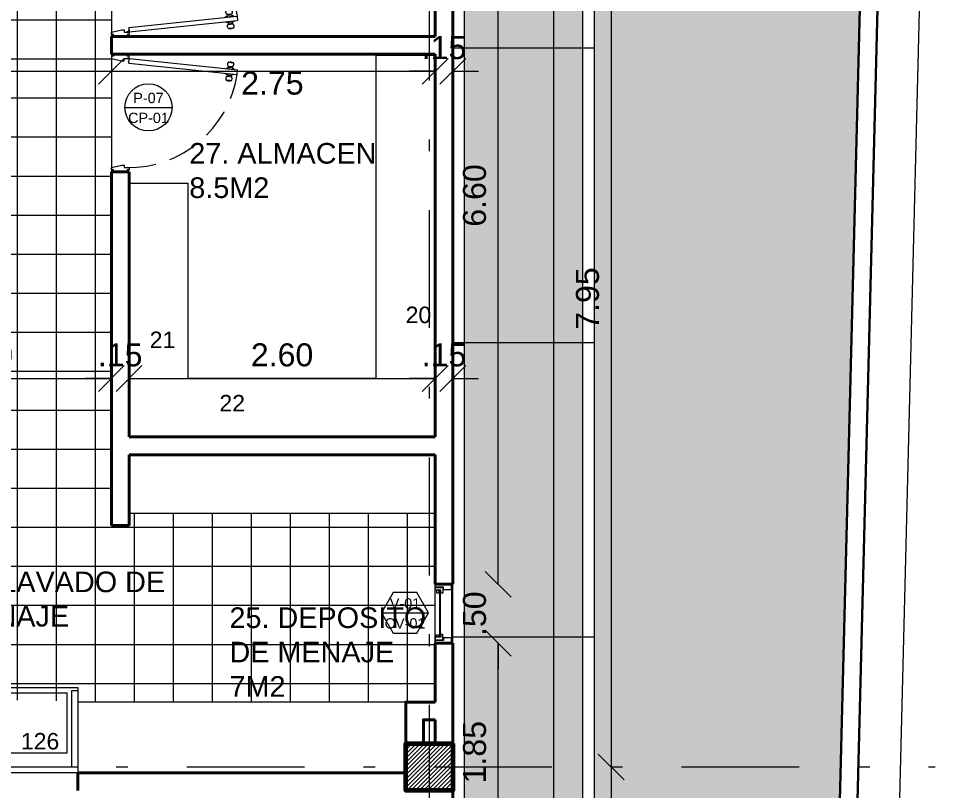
# Model space of a CAD drawing. Header units: inches. Extents: x 99003 to 99155, y 101852 to 101926.
# Drawn here: x 99051 to 99058.89, y 101903.2 to 101909.75 of the extents above; entities that cross this region are included whole.
import ezdxf
from ezdxf import colors
from ezdxf.entities.mleader import LeaderData, LeaderLine
from ezdxf.enums import TextEntityAlignment as Align
from ezdxf.math import Vec2, Vec3

# ---------------------------------------------------------------- set-up
doc = ezdxf.new("R2010")
doc.units = ezdxf.units.IN
doc.header["$MEASUREMENT"] = 0
doc.linetypes.add('DASHDOTX2', pattern=[2, 1, -0.5, 0, -0.5])
doc.linetypes.add('HIDDEN', pattern=[0.375, 0.25, -0.125])
for name, color, linetype, lineweight in [('5- 0.18 (muebles fijos)', 3, 'Continuous', 18), ('A-HTCH-253', 253, 'Continuous', 0), ('A_ACHU-1', 253, 'Continuous', 0), ('A_CARP-MAD', 46, 'Continuous', 18), ('A_CARP-MET', 126, 'Continuous', 18), ('A_COLS', 1, 'Continuous', 60), ('A_EJES', 75, 'DASHDOTX2', 5), ('A_MUEB-FIJO', 3, 'Continuous', 15), ('A_MURO', 7, 'Continuous', 40), ('A_MURO-ANTE', 7, 'Continuous', 30), ('A_PISO-ACHU', 251, 'Continuous', 0), ('A_PISO-GRAN', 250, 'Continuous', 0), ('A_PROY', 16, 'HIDDEN', 5), ('A_PUER', 134, 'Continuous', 18), ('A_TEXT', 154, 'Continuous', 0), ('A_TEXT-DIM', 54, 'Continuous', 13), ('A_TEXT-IDEN', 5, 'Continuous', 18), ('A_TEXT-NOTA', 53, 'Continuous', 20), ('A_VENT', 124, 'Continuous', 18), ('MOBILIARIO', 3, 'Continuous', 15), ('P-BAJA_APARTADO-v4$0$proyeccion', 3, 'Continuous', 0)]:
    doc.layers.add(name, color=color, linetype=linetype, lineweight=lineweight)
doc.layers.add('A_URBA-ANDN', color=7, linetype='Continuous', lineweight=15, true_color=0x259400)
doc.styles.add('ARIAL', font='arial.ttf')
doc.styles.add('DIM', font='arial.ttf')
doc.dimstyles.new('BAN_REP_1-125', dxfattribs={"dimtxt": 0.195, "dimasz": 0.2188, "dimexe": 0.15, "dimexo": 0.03, "dimgap": 0.1, "dimtad": 1, "dimzin": 4, "dimdsep": 46, "dimtxsty": 'ARIAL', "dimblk": 'OBLIQUE', "dimcen": 0.1, "dimse1": 1, "dimse2": 1, "dimclrd": 256, "dimclre": 256, "dimclrt": 256, "dimadec": 0, "dimazin": 0, "dimtfac": 1, "dimtix": 1, "dimtofl": 0, "dimtmove": 1, "dimatfit": 3, "dimldrblk": 'OPEN90', "dimfxl": 1, "dimtolj": 1, "dimtzin": 0, "dimlwd": -1, "dimlwe": -1, "dimarcsym": 0})

# ---------------------------------------------------------------- blocks, each defined once
blk = doc.blocks.new('puerta mad 1mt')
at = {"layer": '5- 0.18 (muebles fijos)'}
blk.add_line((0.1553, 0.9898), (0.1553, 0.9898), dxfattribs=at)
at = {"layer": 'A_ACHU-1'}
for p, q in [((0.0509, 0.934), (0.0535, 0.9595)), ((0.0842, 0.9161), (0.0884, 0.9559)), ((0.0978, 0.9502), (0.0879, 0.9512)), ((0.0944, 0.9176), (0.098, 0.9524)), ((0.101, 0.9521), (0.098, 0.9524)), ((0.1118, 0.9685), (0.101, 0.9521)), ((0.1045, 0.8989), (0.1118, 0.9685)), ((0.1148, 0.9682), (0.1118, 0.9685)), ((0.1148, 0.9682), (0.1118, 0.9685)), ((0.1483, 0.8943), (0.1556, 0.964)), ((0.1526, 0.9643), (0.1556, 0.964)), ((0.1526, 0.9643), (0.1556, 0.964)), ((0.1556, 0.964), (0.1628, 0.9456)), ((0.1717, 0.907), (0.1759, 0.9468)), ((0.0483, 0.9343), (0.0494, 0.9455)), ((0.0483, 0.9343), (0.0509, 0.934)), ((0.0494, 0.9455), (0.0521, 0.9453)), ((0.0494, 0.9197), (0.0509, 0.934)), ((0.0946, 0.9197), (0.0847, 0.9208)), ((0.0973, 0.9173), (0.0944, 0.9176)), ((0.1045, 0.8989), (0.0973, 0.9173)), ((0.1075, 0.8986), (0.1045, 0.8989)), ((0.1453, 0.8946), (0.1483, 0.8943)), ((0.1483, 0.8943), (0.1591, 0.9108)), ((0.1591, 0.9108), (0.162, 0.9105)), ((0.162, 0.9105), (0.1657, 0.9453)), ((0.1623, 0.9127), (0.1722, 0.9116)), ((0.1628, 0.9456), (0.1657, 0.9453)), ((0.1654, 0.9431), (0.1754, 0.9421)), ((0.2065, 0.9033), (0.208, 0.9176)), ((0.208, 0.9176), (0.2107, 0.9431)), ((0.2107, 0.9173), (0.208, 0.9176)), ((0.2118, 0.9286), (0.2092, 0.9289)), ((0.2107, 0.9173), (0.2118, 0.9286)), ((0.0213, 0.057), (0.0199, 0.057)), ((0.0214, 0.0735), (0.0213, 0.057)), ((0.0214, 0.0735), (0.0218, 0.0785)), ((0.0215, 0.0755), (0.038, 0.0741)), ((0.0216, 0.0765), (0.0307, 0.0757)), ((0.0381, 0.0751), (0.038, 0.0741))]:
    blk.add_line(p, q, dxfattribs=at)
blk.add_circle((0.0215, 0.075), 0.00188, dxfattribs=at)
for centre, radius, start, end in [((-0.0402, 0.9492), 0.0943, 341.79754, 6.27538), ((0.0692, 0.9411), 0.0242, 37.63928, 130.43364), ((0.1916, 0.9284), 0.0242, 37.63928, 130.43364), ((0.0685, 0.9345), 0.0242, 217.63928, 310.43364), ((0.1909, 0.9217), 0.0242, 217.63928, 310.43364), ((0.3003, 0.9136), 0.0943, 161.79754, 186.27538), ((0.0215, 0.075), 0.000938, 85, 265), ((0.0215, 0.075), 0.000937, 265, 85)]:
    blk.add_arc(centre, radius, start, end, dxfattribs=at)
at = {"layer": 'A_CARP-MAD'}
for points in [[(-0.017, -0.058), (0, -0.058), (0, -0.075), (0.02, -0.075), (0.04, 0.015), (0.04, 0.035), (0.02, 0.035), (0.02, 0.075), (0, 0.075), (0, 0.058), (-0.017, 0.058)], [(0.983, -0.058), (0.966, -0.058), (0.966, -0.075), (0.946, -0.075), (0.926, 0.015), (0.926, 0.035), (0.946, 0.035), (0.946, 0.075), (0.966, 0.075), (0.966, 0.058), (0.983, 0.058)]]:
    blk.add_lwpolyline(points, close=True, dxfattribs=at)
at = {"layer": 'A_PROY'}
blk.add_arc((0.0162, 0.0728), 0.9299, 358.90252, 81.38744, dxfattribs=at)
at = {"layer": 'A_PUER'}
for p, q in [((0.0216, 0.0765), (0.1176, 0.9956)), ((0.0595, 0.0732), (0.1555, 0.9923)), ((0.1555, 0.9923), (0.1176, 0.9956)), ((0.0595, 0.0732), (0.0216, 0.0765))]:
    blk.add_line(p, q, dxfattribs=at)
blk = doc.blocks.new('*U766')
at = {"layer": 'A_CARP-MAD'}
blk.add_lwpolyline([(0.1397, -0.0466), (0.0701, -0.0466), (0.0701, -0.0232), (0, -0.0232), (0, 0), (0.1397, 0)], dxfattribs=at)
for points in [[(0, -0.0279), (0.0652, -0.0279), (0.0652, -0.0744), (0.0479, -0.0744), (0.0479, -0.0511), (0, -0.0511)], [(0, -0.0279), (0.0652, -0.0279), (0.0652, -0.0744), (0.0479, -0.0744), (0.0479, -0.0511), (0, -0.0511)], [(0.0333, -0.0713), (0.0333, -0.0538), (0.0104, -0.0538), (0.0104, -0.0713)], [(0, -0.4721), (0.0652, -0.4721), (0.0652, -0.4256), (0.0479, -0.4256), (0.0479, -0.4489), (0, -0.4489)], [(0, -0.4768), (0, -0.5), (0.1397, -0.5), (0.1397, -0.4534), (0.0701, -0.4534), (0.0701, -0.4768)], [(0.0333, -0.4287), (0.0333, -0.4462), (0.0104, -0.4462), (0.0104, -0.4287)]]:
    blk.add_lwpolyline(points, close=True, dxfattribs=at)
at = {"layer": 'A_CARP-MET'}
blk.add_line((0.1397, -0.0466), (0.1397, 0), dxfattribs=at)
blk.add_lwpolyline([(0.0333, -0.0713), (0.0333, -0.0538), (0.0104, -0.0538), (0.0104, -0.0713)], close=True, dxfattribs=at)
at = {"layer": 'A_VENT'}
for p, q in [((0, -0.5), (0, 0)), ((0.1397, 0), (0.1397, -0.5))]:
    blk.add_line(p, q, dxfattribs=at)
blk.add_lwpolyline([(0.0361, -0.0538), (0.0361, -0.4462), (0.0454, -0.4462), (0.0454, -0.0538)], close=True, dxfattribs=at)
blk = doc.blocks.new('PI-70-flat-1')
at = {"color": 2}
for p, q in [((53.4, -46.3), (99.6, -694.7)), ((99.6, -694.7), (49.7, -698.2))]:
    blk.add_line(p, q, dxfattribs=at)
blk = doc.blocks.new('MV-120-7-flat-1')
at = {"color": 3}
for p, q in [((-1197, -85.3), (0, 0)), ((0, 0), (12.1, -169.6)), ((-1145.4, -808.4), (-1197, -85.3)), ((48.3, -678.3), (51.5, -723.2)), ((51.5, -723.2), (-1145.4, -808.4))]:
    blk.add_line(p, q, dxfattribs=at)
at = {"color": 2}
for p, q in [((-36.3, -52.7), (-1193.4, -135.1)), ((-27.8, -172.4), (-36.3, -52.7)), ((12.1, -169.6), (-1095.1, -248.5)), ((-1095.1, -248.5), (-1058.9, -757.2)), ((48.3, -678.3), (-1058.9, -757.2))]:
    blk.add_line(p, q, dxfattribs=at)
blk = doc.blocks.new('_Oblique')
at = {"color": 0, "linetype": 'ByBlock', "lineweight": -2}
blk.add_line((-0.5, -0.5), (0.5, 0.5), dxfattribs=at)
blk = doc.blocks.new('*D184')
at = {"layer": 'A_TEXT-DIM', "transparency": 16777216}
blk.add_line((99045.3422, 101909.3037), (99051.7922, 101909.3037), dxfattribs=at)
at = {"layer": 'DEFPOINTS', "color": 0, "transparency": 16777216}
for p in [(99045.3422, 101909.5548), (99051.7922, 101909.5244), (99051.7922, 101909.3037)]:
    blk.add_point(p, dxfattribs=at)
at = {"layer": 'A_TEXT-DIM', "transparency": 16777216, "xscale": 0.2188, "yscale": 0.2188, "zscale": 0.2188, "rotation": 180}
blk.add_blockref('_Oblique', (99045.3422, 101909.3037), dxfattribs=at)
at = {"layer": 'A_TEXT-DIM', "transparency": 16777216, "xscale": 0.2188, "yscale": 0.2188, "zscale": 0.2188}
blk.add_blockref('_Oblique', (99051.7922, 101909.3037), dxfattribs=at)
at = {"layer": 'A_TEXT-DIM', "transparency": 16777216, "insert": (99048.5672, 101909.5033), "char_height": 0.195, "attachment_point": 5, "style": 'ARIAL'}
blk.add_mtext('\\A1;6.45', dxfattribs=at)
blk = doc.blocks.new('_Open90')
at = {"color": 0, "linetype": 'ByBlock', "lineweight": -2}
for p, q in [((-0.5, 0.5), (0, 0)), ((0, 0), (-1, 0)), ((0, 0), (-0.5, -0.5))]:
    blk.add_line(p, q, dxfattribs=at)
blk = doc.blocks.new('*D185')
at = {"layer": 'A_TEXT-DIM', "transparency": 16777216}
blk.add_line((99051.7922, 101909.3037), (99054.5423, 101909.3037), dxfattribs=at)
at = {"layer": 'DEFPOINTS', "color": 0, "transparency": 16777216}
for p in [(99051.7922, 101909.5244), (99054.5423, 101909.3037), (99054.5423, 101909.2605)]:
    blk.add_point(p, dxfattribs=at)
at = {"layer": 'A_TEXT-DIM', "transparency": 16777216, "xscale": 0.2188, "yscale": 0.2188, "zscale": 0.2188, "rotation": 180}
blk.add_blockref('_Oblique', (99051.7922, 101909.3037), dxfattribs=at)
at = {"layer": 'A_TEXT-DIM', "transparency": 16777216, "xscale": 0.2188, "yscale": 0.2188, "zscale": 0.2188}
blk.add_blockref('_Oblique', (99054.5423, 101909.3037), dxfattribs=at)
at = {"layer": 'A_TEXT-DIM', "transparency": 16777216, "insert": (99053.1599, 101909.2018), "char_height": 0.195, "attachment_point": 5, "style": 'ARIAL'}
blk.add_mtext('\\A1;2.75', dxfattribs=at)
blk = doc.blocks.new('*D186')
at = {"layer": 'A_TEXT-DIM', "transparency": 16777216}
for p, q in [((99054.5423, 101909.3037), (99054.3235, 101909.3037)), ((99054.6922, 101909.3037), (99054.911, 101909.3037))]:
    blk.add_line(p, q, dxfattribs=at)
at = {"layer": 'DEFPOINTS', "color": 0, "transparency": 16777216}
for p in [(99054.5423, 101909.2605), (99054.6922, 101909.3037), (99054.6922, 101909.2605)]:
    blk.add_point(p, dxfattribs=at)
at = {"layer": 'A_TEXT-DIM', "transparency": 16777216, "xscale": 0.2188, "yscale": 0.2188, "zscale": 0.2188}
blk.add_blockref('_Oblique', (99054.5423, 101909.3037), dxfattribs=at)
at = {"layer": 'A_TEXT-DIM', "transparency": 16777216, "xscale": 0.2188, "yscale": 0.2188, "zscale": 0.2188, "rotation": 180}
blk.add_blockref('_Oblique', (99054.6922, 101909.3037), dxfattribs=at)
at = {"layer": 'A_TEXT-DIM', "transparency": 16777216, "insert": (99054.6173, 101909.5033), "char_height": 0.195, "attachment_point": 5, "style": 'ARIAL'}
blk.add_mtext('\\A1;.15', dxfattribs=at)
blk = doc.blocks.new('*D212')
at = {"layer": 'A_TEXT-DIM', "transparency": 16777216}
blk.add_line((99049.5923, 101906.6958), (99051.7922, 101906.6958), dxfattribs=at)
at = {"layer": 'DEFPOINTS', "color": 0, "transparency": 16777216}
for p in [(99051.7922, 101906.6958), (99049.5923, 101906.3859), (99051.7922, 101905.8612)]:
    blk.add_point(p, dxfattribs=at)
at = {"layer": 'A_TEXT-DIM', "transparency": 16777216, "xscale": 0.2188, "yscale": 0.2188, "zscale": 0.2188, "rotation": 180}
blk.add_blockref('_Oblique', (99049.5923, 101906.6958), dxfattribs=at)
at = {"layer": 'A_TEXT-DIM', "transparency": 16777216, "xscale": 0.2188, "yscale": 0.2188, "zscale": 0.2188}
blk.add_blockref('_Oblique', (99051.7922, 101906.6958), dxfattribs=at)
at = {"layer": 'A_TEXT-DIM', "transparency": 16777216, "insert": (99050.6923, 101906.8954), "char_height": 0.195, "attachment_point": 5, "style": 'ARIAL'}
blk.add_mtext('\\A1;2.20', dxfattribs=at)
blk = doc.blocks.new('*D213')
at = {"layer": 'A_TEXT-DIM', "transparency": 16777216}
for p, q in [((99051.7922, 101906.6958), (99051.5734, 101906.6958)), ((99051.9422, 101906.6958), (99052.161, 101906.6958))]:
    blk.add_line(p, q, dxfattribs=at)
at = {"layer": 'DEFPOINTS', "color": 0, "transparency": 16777216}
for p in [(99051.9422, 101906.6958), (99051.7922, 101905.8612), (99051.9422, 101905.9092)]:
    blk.add_point(p, dxfattribs=at)
at = {"layer": 'A_TEXT-DIM', "transparency": 16777216, "xscale": 0.2188, "yscale": 0.2188, "zscale": 0.2188}
blk.add_blockref('_Oblique', (99051.7922, 101906.6958), dxfattribs=at)
at = {"layer": 'A_TEXT-DIM', "transparency": 16777216, "xscale": 0.2188, "yscale": 0.2188, "zscale": 0.2188, "rotation": 180}
blk.add_blockref('_Oblique', (99051.9422, 101906.6958), dxfattribs=at)
at = {"layer": 'A_TEXT-DIM', "transparency": 16777216, "insert": (99051.8672, 101906.8954), "char_height": 0.195, "attachment_point": 5, "style": 'ARIAL'}
blk.add_mtext('\\A1;.15', dxfattribs=at)
blk = doc.blocks.new('*D214')
at = {"layer": 'A_TEXT-DIM', "transparency": 16777216}
blk.add_line((99051.9422, 101906.6958), (99054.5422, 101906.6958), dxfattribs=at)
at = {"layer": 'DEFPOINTS', "color": 0, "transparency": 16777216}
for p in [(99054.5422, 101906.6958), (99054.5422, 101906.3156), (99051.9422, 101905.9092)]:
    blk.add_point(p, dxfattribs=at)
at = {"layer": 'A_TEXT-DIM', "transparency": 16777216, "xscale": 0.2188, "yscale": 0.2188, "zscale": 0.2188, "rotation": 180}
blk.add_blockref('_Oblique', (99051.9422, 101906.6958), dxfattribs=at)
at = {"layer": 'A_TEXT-DIM', "transparency": 16777216, "xscale": 0.2188, "yscale": 0.2188, "zscale": 0.2188}
blk.add_blockref('_Oblique', (99054.5422, 101906.6958), dxfattribs=at)
at = {"layer": 'A_TEXT-DIM', "transparency": 16777216, "insert": (99053.2422, 101906.8954), "char_height": 0.195, "attachment_point": 5, "style": 'ARIAL'}
blk.add_mtext('\\A1;2.60', dxfattribs=at)
blk = doc.blocks.new('*D215')
at = {"layer": 'A_TEXT-DIM', "transparency": 16777216}
for p, q in [((99054.5422, 101906.6958), (99054.3234, 101906.6958)), ((99054.6922, 101906.6958), (99054.911, 101906.6958))]:
    blk.add_line(p, q, dxfattribs=at)
at = {"layer": 'DEFPOINTS', "color": 0, "transparency": 16777216}
for p in [(99054.6922, 101906.6958), (99054.5422, 101906.3156), (99054.6922, 101906.3156)]:
    blk.add_point(p, dxfattribs=at)
at = {"layer": 'A_TEXT-DIM', "transparency": 16777216, "xscale": 0.2188, "yscale": 0.2188, "zscale": 0.2188}
blk.add_blockref('_Oblique', (99054.5422, 101906.6958), dxfattribs=at)
at = {"layer": 'A_TEXT-DIM', "transparency": 16777216, "xscale": 0.2188, "yscale": 0.2188, "zscale": 0.2188, "rotation": 180}
blk.add_blockref('_Oblique', (99054.6922, 101906.6958), dxfattribs=at)
at = {"layer": 'A_TEXT-DIM', "transparency": 16777216, "insert": (99054.6172, 101906.8954), "char_height": 0.195, "attachment_point": 5, "style": 'ARIAL'}
blk.add_mtext('\\A1;.15', dxfattribs=at)
blk = doc.blocks.new('*D320')
at = {"layer": 'A_TEXT-DIM', "transparency": 16777216}
blk.add_line((99049.9188, 101898.3493), (99049.9188, 101903.3491), dxfattribs=at)
at = {"layer": 'DEFPOINTS', "color": 0, "transparency": 16777216}
for p in [(99049.9188, 101903.3491), (99051.2459, 101903.3491), (99051.7923, 101898.3493)]:
    blk.add_point(p, dxfattribs=at)
at = {"layer": 'A_TEXT-DIM', "transparency": 16777216, "xscale": 0.2188, "yscale": 0.2188, "zscale": 0.2188}
for p, rotation in [((99049.9188, 101903.3491), 90), ((99049.9188, 101898.3493), 270)]:
    blk.add_blockref('_Oblique', p, dxfattribs=dict(at, rotation=rotation))
at = {"layer": 'A_TEXT-DIM', "transparency": 16777216, "insert": (99049.7193, 101900.8492), "char_height": 0.195, "attachment_point": 5, "rotation": 90, "style": 'ARIAL'}
blk.add_mtext('\\A1;5.00', dxfattribs=at)
blk = doc.blocks.new('*D321')
at = {"layer": 'A_TEXT-DIM', "transparency": 16777216}
blk.add_line((99049.9188, 101903.3491), (99049.9188, 101903.9494), dxfattribs=at)
at = {"layer": 'DEFPOINTS', "color": 0, "transparency": 16777216}
for p in [(99049.9188, 101903.9494), (99051.5711, 101903.9494), (99051.2459, 101903.3491)]:
    blk.add_point(p, dxfattribs=at)
at = {"layer": 'A_TEXT-DIM', "transparency": 16777216, "xscale": 0.2188, "yscale": 0.2188, "zscale": 0.2188}
for p, rotation in [((99049.9188, 101903.9494), 90), ((99049.9188, 101903.3491), 270)]:
    blk.add_blockref('_Oblique', p, dxfattribs=dict(at, rotation=rotation))
at = {"layer": 'A_TEXT-DIM', "transparency": 16777216, "insert": (99049.7193, 101903.6493), "char_height": 0.195, "attachment_point": 5, "rotation": 90, "style": 'ARIAL'}
blk.add_mtext('\\A1;.60', dxfattribs=at)
blk = doc.blocks.new('*D322')
at = {"layer": 'A_TEXT-DIM', "transparency": 16777216}
blk.add_line((99049.9188, 101903.9494), (99049.9188, 101905.4494), dxfattribs=at)
at = {"layer": 'DEFPOINTS', "color": 0, "transparency": 16777216}
for p in [(99049.5923, 101905.4494), (99049.9188, 101905.4494), (99051.5711, 101903.9494)]:
    blk.add_point(p, dxfattribs=at)
at = {"layer": 'A_TEXT-DIM', "transparency": 16777216, "xscale": 0.2188, "yscale": 0.2188, "zscale": 0.2188}
for p, rotation in [((99049.9188, 101905.4494), 90), ((99049.9188, 101903.9494), 270)]:
    blk.add_blockref('_Oblique', p, dxfattribs=dict(at, rotation=rotation))
at = {"layer": 'A_TEXT-DIM', "transparency": 16777216, "insert": (99049.7193, 101904.6994), "char_height": 0.195, "attachment_point": 5, "rotation": 90, "style": 'ARIAL'}
blk.add_mtext('\\A1;1.50', dxfattribs=at)
blk = doc.blocks.new('*D336')
at = {"layer": 'A_TEXT-DIM', "transparency": 16777216}
blk.add_line((99055.0769, 101902.5993), (99055.0769, 101904.4494), dxfattribs=at)
at = {"layer": 'DEFPOINTS', "color": 0, "transparency": 16777216}
for p in [(99054.6512, 101904.4494), (99055.0769, 101904.4494), (99054.6392, 101902.5993)]:
    blk.add_point(p, dxfattribs=at)
at = {"layer": 'A_TEXT-DIM', "transparency": 16777216, "xscale": 0.2188, "yscale": 0.2188, "zscale": 0.2188}
for p, rotation in [((99055.0769, 101904.4494), 90), ((99055.0769, 101902.5993), 270)]:
    blk.add_blockref('_Oblique', p, dxfattribs=dict(at, rotation=rotation))
at = {"layer": 'A_TEXT-DIM', "transparency": 16777216, "insert": (99054.8774, 101903.5244), "char_height": 0.195, "attachment_point": 5, "rotation": 90, "style": 'ARIAL'}
blk.add_mtext('\\A1;1.85', dxfattribs=at)
blk = doc.blocks.new('*D337')
at = {"layer": 'A_TEXT-DIM', "transparency": 16777216}
for p, q in [((99055.0769, 101904.9494), (99055.0769, 101905.1682)), ((99055.0769, 101904.4494), (99055.0769, 101904.2306))]:
    blk.add_line(p, q, dxfattribs=at)
at = {"layer": 'DEFPOINTS', "color": 0, "transparency": 16777216}
for p in [(99054.6512, 101904.9494), (99055.0769, 101904.9494), (99054.6512, 101904.4494)]:
    blk.add_point(p, dxfattribs=at)
at = {"layer": 'A_TEXT-DIM', "transparency": 16777216, "xscale": 0.2188, "yscale": 0.2188, "zscale": 0.2188}
for p, rotation in [((99055.0769, 101904.9494), 270), ((99055.0769, 101904.4494), 90)]:
    blk.add_blockref('_Oblique', p, dxfattribs=dict(at, rotation=rotation))
at = {"layer": 'A_TEXT-DIM', "transparency": 16777216, "insert": (99054.8774, 101904.6994), "char_height": 0.195, "attachment_point": 5, "rotation": 90, "style": 'ARIAL'}
blk.add_mtext('\\A1;.50', dxfattribs=at)
blk = doc.blocks.new('*D338')
at = {"layer": 'A_TEXT-DIM', "transparency": 16777216}
blk.add_line((99055.0769, 101904.9494), (99055.0769, 101911.5494), dxfattribs=at)
at = {"layer": 'DEFPOINTS', "color": 0, "transparency": 16777216}
for p in [(99054.6172, 101911.5494, -1193.422), (99055.0769, 101911.5494), (99054.6512, 101904.9494)]:
    blk.add_point(p, dxfattribs=at)
at = {"layer": 'A_TEXT-DIM', "transparency": 16777216, "xscale": 0.2188, "yscale": 0.2188, "zscale": 0.2188}
for p, rotation in [((99055.0769, 101911.5494), 90), ((99055.0769, 101904.9494), 270)]:
    blk.add_blockref('_Oblique', p, dxfattribs=dict(at, rotation=rotation))
at = {"layer": 'A_TEXT-DIM', "transparency": 16777216, "insert": (99054.8774, 101908.2494), "char_height": 0.195, "attachment_point": 5, "rotation": 90, "style": 'ARIAL'}
blk.add_mtext('\\A1;6.60', dxfattribs=at)
blk = doc.blocks.new('*D343')
at = {"layer": 'A_TEXT-DIM', "transparency": 16777216}
blk.add_line((99055.5506, 101884.7554), (99055.5506, 101918.7494), dxfattribs=at)
at = {"layer": 'DEFPOINTS', "color": 0, "transparency": 16777216}
for p in [(99054.6922, 101918.7494), (99055.5506, 101918.7494), (99054.6923, 101884.7554)]:
    blk.add_point(p, dxfattribs=at)
at = {"layer": 'A_TEXT-DIM', "transparency": 16777216, "xscale": 0.2188, "yscale": 0.2188, "zscale": 0.2188}
for p, rotation in [((99055.5506, 101918.7494), 90), ((99055.5506, 101884.7554), 270)]:
    blk.add_blockref('_Oblique', p, dxfattribs=dict(at, rotation=rotation))
at = {"layer": 'A_TEXT-DIM', "transparency": 16777216, "insert": (99055.3509, 101901.7524), "char_height": 0.195, "attachment_point": 5, "rotation": 90, "style": 'ARIAL'}
blk.add_mtext('\\A1;33.99', dxfattribs=at)
blk = doc.blocks.new('*D345')
at = {"layer": 'A_TEXT-DIM', "transparency": 16777216}
blk.add_line((99056.0365, 101911.3495), (99056.0365, 101903.3994), dxfattribs=at)
at = {"layer": 'DEFPOINTS', "color": 0, "transparency": 16777216}
for p in [(99055.8701, 101911.3495), (99056.0365, 101903.3994), (99056.2986, 101903.3994)]:
    blk.add_point(p, dxfattribs=at)
at = {"layer": 'A_TEXT-DIM', "transparency": 16777216, "xscale": 0.2188, "yscale": 0.2188, "zscale": 0.2188}
for p, rotation in [((99056.0365, 101911.3495), 90), ((99056.0365, 101903.3994), 270)]:
    blk.add_blockref('_Oblique', p, dxfattribs=dict(at, rotation=rotation))
at = {"layer": 'A_TEXT-DIM', "transparency": 16777216, "insert": (99055.837, 101907.3745), "char_height": 0.195, "attachment_point": 5, "rotation": 90, "style": 'ARIAL'}
blk.add_mtext('\\A1;7.95', dxfattribs=at)
blk = doc.blocks.new('*D346')
at = {"layer": 'A_TEXT-DIM', "transparency": 16777216}
blk.add_line((99056.0365, 101903.3994), (99056.0365, 101895.7912), dxfattribs=at)
at = {"layer": 'DEFPOINTS', "color": 0, "transparency": 16777216}
for p in [(99056.2986, 101903.3994), (99056.0365, 101895.7912), (99056.4056, 101895.7912)]:
    blk.add_point(p, dxfattribs=at)
at = {"layer": 'A_TEXT-DIM', "transparency": 16777216, "xscale": 0.2188, "yscale": 0.2188, "zscale": 0.2188}
for p, rotation in [((99056.0365, 101903.3994), 90), ((99056.0365, 101895.7912), 270)]:
    blk.add_blockref('_Oblique', p, dxfattribs=dict(at, rotation=rotation))
at = {"layer": 'A_TEXT-DIM', "transparency": 16777216, "insert": (99055.837, 101899.5953), "char_height": 0.195, "attachment_point": 5, "rotation": 90, "style": 'ARIAL'}
blk.add_mtext('\\A1;7.61', dxfattribs=at)
blk = doc.blocks.new('*D384')
at = {"layer": 'A_TEXT-DIM', "transparency": 16777216}
blk.add_line((99058.9542, 101921.7405), (99057.947, 101881.7465), dxfattribs=at)
at = {"layer": 'DEFPOINTS', "color": 0, "transparency": 16777216}
for p in [(99058.5987, 101921.7494), (99057.5914, 101881.7554), (99057.947, 101881.7465)]:
    blk.add_point(p, dxfattribs=at)
at = {"layer": 'A_TEXT-DIM', "transparency": 16777216, "xscale": 0.2188, "yscale": 0.2188, "zscale": 0.2188}
for p, rotation in [((99058.9542, 101921.7405), 88.55737407940303), ((99057.947, 101881.7465), 268.557374079403)]:
    blk.add_blockref('_Oblique', p, dxfattribs=dict(at, rotation=rotation))
at = {"layer": 'A_TEXT-DIM', "transparency": 16777216, "insert": (99058.2511, 101901.7485), "char_height": 0.195, "attachment_point": 5, "rotation": 88.55737, "style": 'ARIAL'}
blk.add_mtext('\\A1;40.01', dxfattribs=at)
blk = doc.blocks.new('_Open30')
at = {"color": 0, "linetype": 'ByBlock', "lineweight": -2}
for p, q in [((-1, 0.268), (0, 0)), ((0, 0), (-1, -0.268)), ((0, 0), (-1, 0))]:
    blk.add_line(p, q, dxfattribs=at)
blk = doc.blocks.new('A$C004831D2')
at = {"layer": 'A_MUEB-FIJO'}
blk.add_lwpolyline([(8.45, 5.84), (8.95, 5.84), (8.95, 2.6), (6.35, 2.6), (6.35, 4.7557), (6.85, 4.7557), (6.85, 3.1), (8.45, 3.1)], close=True, dxfattribs=at)
blk = doc.blocks.new('A$C102E0823')
blk.add_blockref('A$C004831D2', (0, 0))
blk = doc.blocks.new('DETALLE DE PUERTAS')
at = {"layer": 'A_TEXT-IDEN'}
blk.add_line((-0.2, 0), (0.2, 0), dxfattribs=at)
blk.add_circle((0, 0), 0.2, dxfattribs=at)
at = {"layer": 'A_TEXT-NOTA', "linetype": 'Continuous', "style": 'ARIAL'}
for tag, p in [('#_PUERTA', (0, 0.0361)), ('DETALLE#', (0, -0.1331))]:
    blk.add_attdef(tag, text='', height=0.0875, dxfattribs=at).set_placement(p, align=Align.CENTER)
blk = doc.blocks.new('DETALLE DE VENTANA')
at = {"layer": 'A_TEXT-IDEN'}
blk.add_line((-0.2, 0), (0.2, 0), dxfattribs=at)
blk.add_line((-0.2, 0), (0.2, 0), dxfattribs=at)
blk.add_lwpolyline([(-0.1, 0.1732), (-0.2, 0), (-0.1, -0.1732), (0.1, -0.1732), (0.2, 0), (0.1, 0.1732)], close=True, dxfattribs=at)
at = {"layer": 'A_TEXT-NOTA', "linetype": 'Continuous', "style": 'ARIAL'}
for tag, p in [('#_VENTANA', (0, 0.0361)), ('DETALLE#', (0, -0.1331))]:
    blk.add_attdef(tag, text='', height=0.0875, dxfattribs=at).set_placement(p, align=Align.CENTER)

msp = doc.modelspace()

# ---------------------------------------------------------------- hatches: boundary and pattern name
at = {"layer": 'A-HTCH-253', "ltscale": 0.333}
h = msp.add_hatch(color=256, dxfattribs=at)
h.dxf.hatch_style = 1
h.paths.add_polyline_path([(99055.7922, 101919.3994), (99054.7922, 101919.3994), (99054.7922, 101882.0054), (99055.7922, 101882.0054)])
at = {"layer": 'A_PISO-ACHU'}
h = msp.add_hatch(dxfattribs=at)
h.set_pattern_fill('ANSI31', color=256, scale=0.2)
h.set_pattern_definition([(45, (0, -2e-07), (-0.0176776695297, 0.0176776695297), [])])
h.paths.add_polyline_path([(99054.6922, 101918.7494), (99054.6922, 101918.3494), (99054.2922, 101918.3494), (99054.2922, 101918.7494)])
h.paths.add_polyline_path([(99054.6922, 101911.5494), (99054.6922, 101911.1494), (99054.2922, 101911.1494), (99054.2922, 101911.5494)])
h.paths.add_polyline_path([(99054.6922, 101903.5993), (99054.6922, 101903.1993), (99054.2922, 101903.1993), (99054.2922, 101903.5993)])
h.paths.add_polyline_path([(99045.1922, 101903.5994), (99045.1922, 101903.1994), (99045.5922, 101903.1994), (99045.5922, 101903.5994)])
h.paths.add_polyline_path([(99045.1922, 101911.5495), (99045.1922, 101911.1495), (99045.5922, 101911.1495), (99045.5922, 101911.5495)])
h.paths.add_polyline_path([(99045.1923, 101918.7494), (99045.1923, 101918.3494), (99045.5923, 101918.3494), (99045.5923, 101918.7494)])
h = msp.add_hatch(dxfattribs=at)
h.set_pattern_fill('NET', color=256, scale=2.65, angle=89.99933)
h.set_pattern_definition([(89.99933, (98926.11394, 101996.5282), (-0.33125, 3.9e-06), []), (179.99933, (98926.11394, 101996.5282), (-3.9e-06, -0.33125), [])])
h.paths.add_polyline_path([(99054.5422, 101903.5993), (99054.5422, 101903.63), (99054.5422, 101903.8832), (99054.5422, 101903.6587), (99054.5422, 101903.9494), (99052.6922, 101903.9494), (99052.5547, 101903.9494), (99052.2607, 101903.9494), (99052.0572, 101903.9493), (99045.5923, 101904.0551), (99045.3422, 101904.0551), (99045.3425, 101904.8395), (99046.0413, 101904.8393), (99046.0422, 101909.5995), (99045.8922, 101909.5995), (99045.8922, 101909.9828), (99045.3422, 101909.9828), (99045.3416, 101910.7995), (99047.5922, 101910.7995), (99047.5922, 101910.5245), (99049.4572, 101910.5244), (99049.4572, 101910.6744), (99050.6572, 101910.6744), (99050.6572, 101911.3994), (99051.7922, 101911.3994), (99051.7922, 101908.4494), (99049.5923, 101908.4494), (99049.5923, 101909.0096), (99048.2623, 101909.0096), (99048.2623, 101905.4494), (99049.5923, 101905.4494), (99049.5923, 101908.4494), (99051.7922, 101908.4494), (99051.7922, 101905.4494), (99051.9422, 101905.4494), (99051.9422, 101905.5494), (99054.5422, 101905.5494)])
at = {"layer": 'A_URBA-ANDN'}
h = msp.add_hatch(dxfattribs=at)
h.set_pattern_fill('CROSS', color=256, scale=0.35, angle=90)
h.paths.add_polyline_path([(99055.8922, 101914.4994), (99055.8922, 101881.9054), (99057.4452, 101881.9054), (99058.4448, 101921.5994), (99015.0408, 101921.5994), (99015.0489, 101919.4994), (99027.7908, 101919.4994), (99043.3908, 101919.4994), (99045.1923, 101919.4994), (99055.8923, 101919.4994), (99055.8922, 101914.4994)])

# ---------------------------------------------------------------- linework, layer by layer
at = {"layer": 'A_COLS'}
msp.add_lwpolyline([(99054.6922, 101903.5993), (99054.6922, 101903.1993), (99054.2922, 101903.1993), (99054.2922, 101903.5993)], close=True, dxfattribs=at)
at = {"layer": 'A_EJES'}
for p, q in [((99054.4922, 101922.8252), (99054.4922, 101881.9951)), ((99044.0328, 101903.3994), (99058.7885, 101903.3994))]:
    msp.add_line(p, q, dxfattribs=at)
at = {"layer": 'A_MUEB-FIJO', "lineweight": 9}
msp.add_line((99052.0572, 101903.3493), (99045.5922, 101903.3494), dxfattribs=at)
for points in [[(99054.5422, 101903.949), (99054.5422, 101903.9494), (99051.5072, 101903.9494)], [(99054.5422, 101903.5993), (99054.5422, 101903.7994)]]:
    msp.add_lwpolyline(points, dxfattribs=at)
at = {"layer": 'A_MURO'}
for p, q in [((99054.6922, 101904.9494), (99054.6922, 101911.5494)), ((99054.5422, 101909.5994), (99054.5422, 101911.1494)), ((99051.7922, 101909.4494), (99051.7922, 101909.5994)), ((99051.7922, 101909.5994), (99054.5422, 101909.5994)), ((99051.7922, 101909.4494), (99054.5422, 101909.4494)), ((99054.5422, 101906.1994), (99054.5422, 101909.4494)), ((99051.7922, 101905.4494), (99051.7922, 101908.4494)), ((99051.7922, 101908.4494), (99051.9422, 101908.4494)), ((99051.9422, 101906.1994), (99051.9422, 101908.4494)), ((99051.9422, 101906.1994), (99054.5422, 101906.1994)), ((99051.9422, 101905.4494), (99051.9422, 101906.0494)), ((99051.9422, 101906.0494), (99054.5422, 101906.0494)), ((99054.5422, 101904.9494), (99054.5422, 101906.0494)), ((99051.7922, 101905.4494), (99051.9422, 101905.4494)), ((99054.5422, 101904.9494), (99054.6922, 101904.9494)), ((99054.5422, 101903.949), (99054.5422, 101904.4494)), ((99054.5422, 101904.4494), (99054.6922, 101904.4494)), ((99054.6922, 101903.2001), (99054.6922, 101904.4494)), ((99054.5422, 101903.5993), (99054.5422, 101903.7994)), ((99051.5072, 101903.1991), (99051.5072, 101903.3491)), ((99051.5072, 101903.3487), (99054.2922, 101903.3478)), ((99054.6922, 101903.2001), (99054.6923, 101902.5993))]:
    msp.add_line(p, q, dxfattribs=at)
for points in [[(99054.2922, 101903.5993), (99054.2922, 101903.9494), (99054.5422, 101903.9494)], [(99054.4422, 101903.5993), (99054.4422, 101903.7994), (99054.5422, 101903.7994)]]:
    msp.add_lwpolyline(points, dxfattribs=at)
at = {"layer": 'A_MURO-ANTE', "ltscale": 0.5}
for p, q in [((99057.5914, 101881.7554), (99058.5987, 101921.7494)), ((99057.4452, 101881.9054), (99058.4448, 101921.5994))]:
    msp.add_line(p, q, dxfattribs=at)
at = {"layer": 'A_PISO-ACHU'}
msp.add_line((99051.7922, 101910.5994), (99051.7923, 101908.4494), dxfattribs=at)
at = {"layer": 'A_PISO-GRAN', "ltscale": 0.333}
msp.add_line((99055.8922, 101914.4994), (99055.8922, 101881.9054), dxfattribs=at)
for points in [[(99055.8922, 101881.9054), (99054.6922, 101881.9054), (99054.6922, 101919.4994), (99055.8922, 101919.4994)], [(99055.7922, 101882.0054), (99054.7922, 101882.0054), (99054.7922, 101919.3994), (99055.7922, 101919.3994)]]:
    msp.add_lwpolyline(points, close=True, dxfattribs=at)
at = {"layer": 'A_PISO-GRAN'}
for points in [[(99055.8922, 101909.4994), (99054.6922, 101909.4994)], [(99055.8922, 101906.9994), (99054.6922, 101906.9994)], [(99055.8922, 101904.4994), (99054.6922, 101904.4994)]]:
    msp.add_lwpolyline(points, dxfattribs=at)
at = {"layer": 'P-BAJA_APARTADO-v4$0$proyeccion', "lineweight": 9}
for p in [(99051.9422, 101906.0494), (99054.5422, 101905.5494), (99054.5422, 101905.5494)]:
    msp.add_line(p, (99051.9422, 101905.5494), dxfattribs=at)

# ---------------------------------------------------------------- block references
msp.add_blockref('A$C102E0823', (99045.5922, 101903.5994))
at = {"color": 1}
for name, p, values in [('DETALLE DE PUERTAS', (99052.1076, 101908.9974), {'#_PUERTA': 'P-07', 'DETALLE#': 'CP-01'}), ('DETALLE DE VENTANA', (99054.2864, 101904.7068), {'DETALLE#': 'CV-01', '#_VENTANA': 'V-01'})]:
    msp.add_blockref(name, p, dxfattribs=at).add_auto_attribs(values)
at = {"layer": 'A_MUEB-FIJO', "lineweight": 9, "xscale": 0.001, "yscale": 0.001, "zscale": 0.001, "rotation": 175.9240792807329}
msp.add_blockref('MV-120-7-flat-1', (99050.3072, 101903.3492), dxfattribs=at)
at = {"layer": 'A_PUER', "xscale": -1, "rotation": 270.0042664728494}
msp.add_blockref('puerta mad 1mt', (99051.8672, 101909.6164), dxfattribs=at)
at = {"layer": 'A_PUER', "rotation": 270.0042664728493}
msp.add_blockref('puerta mad 1mt', (99051.8672, 101909.4324), dxfattribs=at)
at = {"layer": 'A_VENT'}
msp.add_blockref('*U766', (99054.5422, 101904.9494), dxfattribs=at)
at = {"layer": 'MOBILIARIO', "xscale": 0.001, "yscale": 0.001, "zscale": 0.001, "rotation": 175.9240792807329}
msp.add_blockref('PI-70-flat-1', (99051.5072, 101903.3491), dxfattribs=at)

# ---------------------------------------------------------------- texts
at = {"layer": 'A_TEXT', "style": 'DIM'}
for s, p in [('20  ', (99054.2913, 101907.166)), ('21  ', (99052.118, 101906.9543)), ('22  ', (99052.7101, 101906.4165)), ('126 ', (99051.0238, 101903.5473))]:
    msp.add_text(s, height=0.14, dxfattribs=at).set_placement(p)
at = {"layer": 'A_TEXT', "char_height": 0.175, "width": 2.003368, "attachment_point": 1, "style": 'DIM'}
for s, insert in [('27. ALMACEN\\P8.5M2 ', (99052.4543, 101908.6947)), ('24. LAVADO DE MENAJE\\P7M2', (99050.442, 101905.0574)), ('25. DEPOSITO DE MENAJE\\P7M2', (99052.7955, 101904.7532))]:
    msp.add_mtext(s, dxfattribs=dict(at, insert=insert))

# ---------------------------------------------------------------- dimensions: what is measured, and where the dimension line sits
at = {"layer": 'A_TEXT-DIM'}
dim = msp.add_aligned_dim(p1=(99058.5987, 101921.7494), p2=(99057.5914, 101881.7554), distance=0.3556, dimstyle='BAN_REP_1-125', dxfattribs=at)
dim.commit()
dim.dimension.update_dxf_attribs({"geometry": '*D384', "text_midpoint": (99058.2511, 101901.7485)})
for base, p1, p2, picture, middle in [((99055.5506, 101918.7494), (99054.6923, 101884.7554), (99054.6922, 101918.7494), '*D343', (99055.3509, 101901.7524)), ((99055.0769, 101911.5494), (99054.6512, 101904.9494), (99054.6172, 101911.5494, -1193.422), '*D338', (99054.8774, 101908.2494)), ((99056.0365, 101903.3994), (99055.8701, 101911.3495), (99056.2986, 101903.3994), '*D345', (99055.837, 101907.3745)), ((99049.9188, 101905.4494), (99051.5711, 101903.9494), (99049.5923, 101905.4494), '*D322', (99049.7193, 101904.6994)), ((99055.0769, 101904.9494), (99054.6512, 101904.4494), (99054.6512, 101904.9494), '*D337', (99054.8774, 101904.6994)), ((99055.0769, 101904.4494), (99054.6392, 101902.5993), (99054.6512, 101904.4494), '*D336', (99054.8774, 101903.5244)), ((99049.9188, 101903.9494), (99051.2459, 101903.3491), (99051.5711, 101903.9494), '*D321', (99049.7193, 101903.6493)), ((99056.0365, 101895.7912), (99056.2986, 101903.3994), (99056.4056, 101895.7912), '*D346', (99055.837, 101899.5953)), ((99049.9188, 101903.3491), (99051.7923, 101898.3493), (99051.2459, 101903.3491), '*D320', (99049.7193, 101900.8492))]:
    dim = msp.add_linear_dim(base=base, p1=p1, p2=p2, angle=90, dimstyle='BAN_REP_1-125', dxfattribs=at)
    dim.commit()
    dim.dimension.update_dxf_attribs({"geometry": picture, "text_midpoint": middle})
for base, p1, p2, picture, middle in [((99051.7922, 101909.3037), (99045.3422, 101909.5548), (99051.7922, 101909.5244), '*D184', (99048.5672, 101909.5033)), ((99054.6922, 101909.3037), (99054.5423, 101909.2605), (99054.6922, 101909.2605), '*D186', (99054.6173, 101909.5033)), ((99051.7922, 101906.6958), (99049.5923, 101906.3859), (99051.7922, 101905.8612), '*D212', (99050.6923, 101906.8954)), ((99051.9422, 101906.6958), (99051.7922, 101905.8612), (99051.9422, 101905.9092), '*D213', (99051.8672, 101906.8954)), ((99054.5422, 101906.6958), (99051.9422, 101905.9092), (99054.5422, 101906.3156), '*D214', (99053.2422, 101906.8954)), ((99054.6922, 101906.6958), (99054.5422, 101906.3156), (99054.6922, 101906.3156), '*D215', (99054.6172, 101906.8954))]:
    dim = msp.add_linear_dim(base=base, p1=p1, p2=p2, dimstyle='BAN_REP_1-125', dxfattribs=at)
    dim.commit()
    dim.dimension.update_dxf_attribs({"geometry": picture, "text_midpoint": middle})
dim = msp.add_linear_dim(base=(99054.5423, 101909.3037), p1=(99051.7922, 101909.5244), p2=(99054.5423, 101909.2605), dimstyle='BAN_REP_1-125', dxfattribs=at)
dim.commit()
dim.dimension.update_dxf_attribs({"geometry": '*D185', "text_midpoint": (99053.1599, 101909.0022), "dimtype": 160})

# ---------------------------------------------------------------- leaders
at = {"layer": 'A_TEXT-NOTA'}
ml = msp.add_multileader_mtext('Standard', dxfattribs=at)
ml.set_content('{\\fArial|b0|i0|c0|p32;Bloque n°4}', color=256, style='ARIAL')
ml.set_leader_properties(color=256, linetype='ByLayer', lineweight=-1)
ml.set_arrow_properties(name='OPEN30')
ml.build(insert=Vec2(0, 0))
ml.multileader.update_dxf_attribs({"leader_type": 0, "dogleg_length": 0.78, "arrow_head_size": 0.195})
ctx = ml.context
ctx.base_point, ctx.char_height, ctx.arrow_head_size, ctx.landing_gap_size, ctx.plane_origin, ctx.plane_x_axis, ctx.plane_y_axis = Vec3(99051.5761, 101909.9739), 0.195, 0.195, 0.09, Vec3(99054.2679, 101907.9958), Vec3(0, 1), Vec3(-1, 0)
ctx.text_align_type = 2
notes = []
notes.append((ctx, [(0, (1, 1, 0), (99051.5761, 101904.9325), (0, 1), 5.0414, [(0, [(99052.0969, 101904.5929)], 0, [])])]))
ctx.mtext.insert, ctx.mtext.text_direction, ctx.mtext.rotation, ctx.mtext.width, ctx.mtext.alignment, ctx.mtext.flow_direction = Vec3(99051.4515, 101911.3666), Vec3(0, 1), 1.570796, 3.450025, 3, 5
for ctx, leaders in notes:
    for number, flags, end, landing, length, lines in leaders:
        leader = LeaderData()
        leader.index, (leader.has_last_leader_line, leader.has_dogleg_vector, leader.attachment_direction) = number, flags
        leader.last_leader_point, leader.dogleg_vector, leader.dogleg_length = Vec3(end), Vec3(landing), length
        for number, points, colour, breaks in lines:
            line = LeaderLine()
            line.index, line.vertices, line.color, line.breaks = number, Vec3.list(points), colors.encode_raw_color(colour), breaks
            leader.lines.append(line)
        ctx.leaders.append(leader)

doc.saveas('drawing.dxf')
